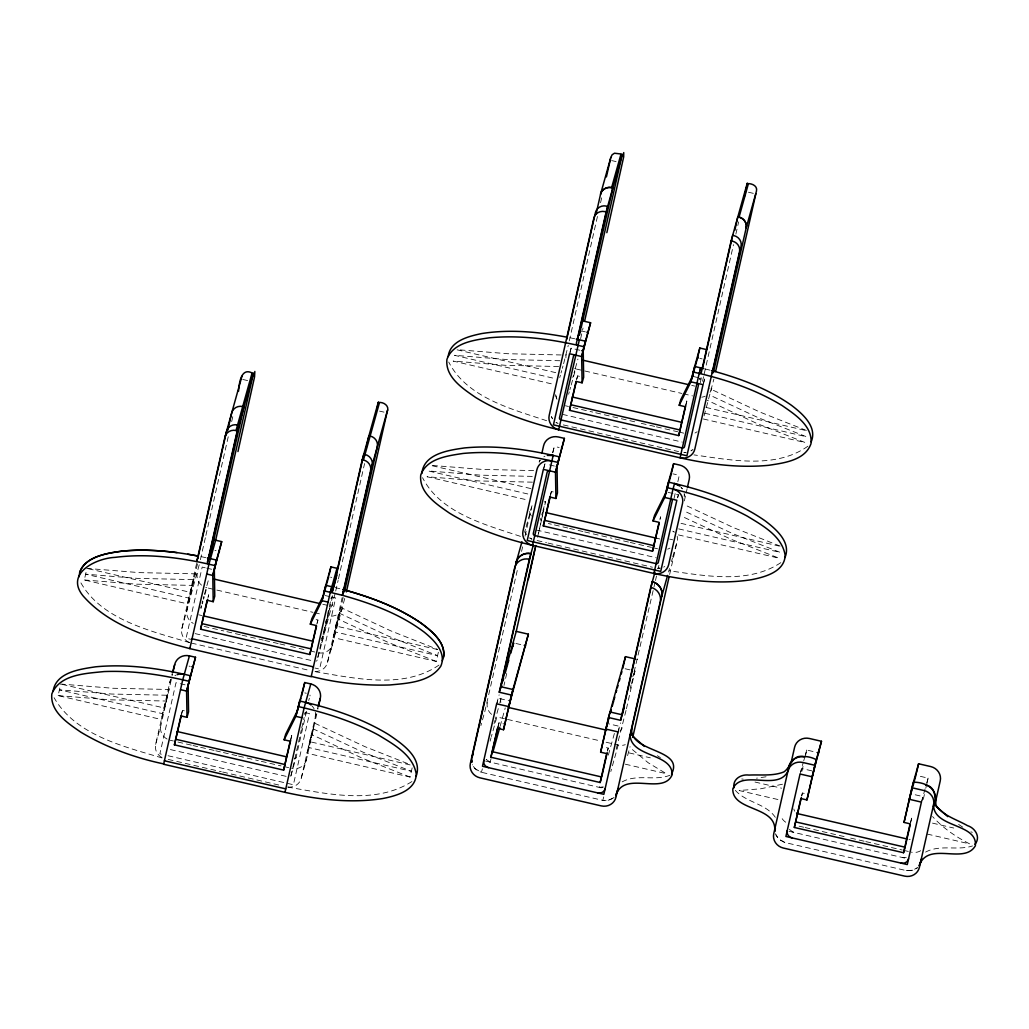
<?xml version="1.0" encoding="UTF-8"?>
<svg xmlns="http://www.w3.org/2000/svg" width="1029" height="1029" viewBox="0 0 1029 1029"><rect width="100%" height="100%" fill="white"/><g stroke="black" fill="none" stroke-linecap="round" stroke-linejoin="round"><path stroke-width="0.75" stroke-dasharray="5 3.75" d="M684.246 496.827L684.324 494.589M544.856 504.93L545.524 501.509L542.939 510.693M538.591 533.163L543.749 509.96M58.126 695.604L110.244 699.823L166.428 701.045L161.283 719.477L58.126 695.604L60.737 684.041L112.868 688.26L169.052 689.481L163.907 707.913L62.036 684.349M84.314 579.97L136.433 584.176L192.629 585.398L187.471 603.843L84.314 579.97L86.938 568.407L139.056 572.613L195.24 573.835L190.095 592.28L86.938 568.407M161.926 757.498A12.464 11.859 15.6 0 1 155.649 744.34L170.492 679.603M189.195 642.379A12.464 11.859 15.6 0 1 181.837 628.706L196.783 562.734M155.649 744.34L160.794 725.908L171.509 678.6M172.216 675.487L172.563 673.944M197.517 563.789L186.995 610.261A12.464 11.859 15.6 0 0 193.272 623.42M181.837 628.706L199.356 564.278M200.385 559.725L205.543 536.958M205.89 535.44L228.232 436.785M231.666 421.607L233.043 415.536M181.811 713.444L182.493 710.396L185.529 711.103M207.999 597.798L208.694 594.762L207.151 600.293M290.692 740.237L291.721 735.671L288.686 734.976M317.228 623.085L317.922 620.037L314.887 619.329M290.692 776.278A1.865 1.775 15.6 0 0 290.975 775.66L301.381 729.69M301.729 728.159L304.16 717.445M317.858 656.965L321.331 641.633M321.498 640.874L331.364 597.579M290.975 775.66L296.12 757.215L306.526 711.258M332.727 595.611L322.309 641.582A1.865 1.775 15.6 0 1 321.498 642.688M317.807 657.724L335.364 592.563M335.711 591.045L338.117 580.42M338.451 578.903L364.588 463.552M287.631 787.005A12.464 11.859 15.6 0 0 301.291 778.053L316.456 712.145M314.977 671.487A12.464 11.859 15.6 0 0 327.479 662.406L342.168 597.579M301.291 778.053L306.436 759.608L316.803 713.856M317.858 709.2L318.205 707.643M343.159 597.502L332.624 643.974A12.464 11.859 15.6 0 1 318.977 652.926M327.479 662.406L345.68 594.942M410.082 777.062L362.079 758.103L312.07 734.745L306.925 753.189L410.082 777.062L412.693 765.499M436.27 661.428L388.267 642.456L338.258 619.111L333.113 637.543L436.27 661.428L438.894 649.865M484.762 711.798L517.78 568.214M521.574 551.428L522.616 546.849M525.034 536.16L531.607 507.143A8.991 5.955 86.2 0 1 532.417 504.827L533.961 502.654M563.609 363.726L568.252 345.397M569.281 340.843L597.476 216.386M600.563 202.726L601.939 196.655M543.839 468.491L544.894 463.847L547.917 464.555M570.027 352.844L571.082 348.214L580.189 350.31M552.856 452.721L553.898 448.129A1.865 1.775 15.6 0 1 556.11 446.805L559.146 447.512M496.57 705.341L498.177 698.267L508.802 700.723M580.626 338.682L583.031 328.058M499.824 703.064L501.586 696.067M503.991 685.443L504.802 681.893M505.599 678.355L506.937 672.451M537.562 537.279L543.994 508.853M497.972 727.362L499.001 722.795L505.072 724.197M550.708 494.563L551.39 491.515L557.461 492.917M576.896 378.916L577.591 375.881L583.662 377.283M607.547 751.119L608.229 748.07L605.206 747.376M659.936 519.838L660.618 516.802L659.846 519.568M685.777 405.722L686.819 401.156L683.783 400.461M617.94 733.433L619.535 726.345L607.406 723.541M674.034 498.499L675.423 492.376M677.854 481.649L678.896 477.057A1.865 1.775 15.6 0 0 677.468 474.896L672.915 473.842M700.273 382.685L701.624 376.743M616.139 749.202L626.159 709.984M626.429 708.801L633.915 675.757M634.186 674.574L634.983 671.024L634.224 670.857M634.07 672.143L654.791 583.572M655.486 580.536L656.515 575.983M658.238 568.394L658.92 565.358M702.537 381.27L703.566 376.717M704.26 373.681L729.008 264.402M729.355 262.884L733.484 244.67M735.889 234.046L738.642 221.904M677.687 497.83L678.394 494.743L666.252 491.939M703.527 383.74L704.582 379.109L700.029 378.055M684.349 500.891L685.738 494.769M686.086 493.225L687.128 488.634M669.635 574.439L677.249 540.855A8.991 6.148 -59.7 0 0 677.506 538.411L677.185 536.25M704.093 415.87L713.882 379.109M800.884 771.609L801.591 768.483L813.72 771.287M801.925 771.287L803.212 765.627M805.128 757.125L806.736 750.038L817.36 752.495M801.732 796.06L802.414 793.012L808.485 794.414M910.614 822.853L911.643 818.287L908.607 817.592M921.675 802.234L922.949 796.575L913.855 794.465M923.283 799.379L924.891 792.291M925.856 788.047L926.499 785.217M926.82 783.789L928.107 778.13L919 776.02M171.779 674.985L172.1 673.841M200.668 607.895L201.311 605.592M201.954 603.277L202.597 600.975M203.24 598.672L203.883 596.37M204.527 594.067L209.028 577.925A1.865 1.775 15.6 0 1 208.385 577.655M201.015 608.499L201.658 606.197M202.301 603.894L202.945 601.592M203.588 599.277L204.231 596.974M204.874 594.672L206.803 587.752L312.996 612.332M180.95 715.927L182.493 710.396M316.765 624.191L317.922 620.037M290.564 739.825L291.721 735.671M325.897 622.146L326.54 619.844M327.183 617.541L327.827 615.239M328.47 612.924L330.399 606.017A1.865 1.775 15.6 0 0 332.611 604.705M321.73 638.893L322.373 636.591M323.016 634.288L323.672 631.973M324.315 629.671L328.174 615.844A12.464 11.859 15.6 0 0 342.927 607.084M305.497 712.068L304.854 714.37A1.865 1.775 15.6 0 0 304.828 713.534M308.713 700.543L309.356 698.241M330.914 650.122L332.341 645.003M317.421 708.698L317.742 707.54M559.75 377.553L560.393 375.251M561.037 372.948L561.68 370.646M562.323 368.331L562.966 366.028M569.925 352.355L571.082 348.214M524.661 532.044L525.433 529.279M526.141 526.745L531.607 507.143M543.351 469.378L544.894 463.847M572.78 377.489L573.423 375.186M574.066 372.884L574.709 370.569M575.352 368.266L577.925 359.044M568.625 394.236L569.269 391.933M569.912 389.618L570.555 387.316M571.198 385.013L575.7 368.884L583.289 370.633M552.612 452.734L553.898 448.129M576.433 380.023L577.591 375.881M480.903 725.625L481.546 723.323M482.511 719.863L484.44 712.956M540.225 520.365L540.83 518.217M541.73 514.989L542.63 511.76M550.232 495.669L551.39 491.515M496.634 703.797L499.142 694.807M494.036 723.811L495 720.351M495.322 719.194L495.965 716.891M496.93 713.431L498.859 706.524M482.382 768.817L481.418 772.277L478.176 771.055L474.343 767.917L472.054 763.531M490.1 741.15L491.065 737.69M491.386 736.545L492.029 734.243M492.994 730.783L496.866 716.956L504.442 718.705M497.843 726.95L499.001 722.795M490.1 762.116L486.19 759.428L490.1 762.116L491.065 758.656M500.081 726.384L505.226 707.939M685.661 405.31L686.819 401.156M703.039 384.64L704.582 379.109M677.622 497.509L678.394 494.743M607.457 750.836L608.229 748.07M603.444 786.979L599.328 787.391L600.293 783.931M608.345 755.119L614.454 733.227M632.784 676.748L633.748 673.3M617.992 731.889L620.513 722.898M630.16 688.311L631.124 684.864M631.446 683.706L634.983 671.024M603.74 796.896L602.775 800.356L481.418 772.277L475.192 768.856L472.44 764.688M610.827 771.544L611.47 769.242M612.435 765.782L614.364 758.875M614.686 757.717L618.223 745.035A12.464 11.859 15.6 0 0 625.298 744.687M668.554 571.97L669.519 568.51M671.448 561.602L672.426 558.142M672.747 556.985L677.249 540.855M627.574 755.646L630.082 746.655M800.047 774.014L803.302 762.335M803.739 760.804L805.025 756.186M805.45 754.656L806.736 750.038M801.642 795.777L802.414 793.012M910.485 822.441L911.643 818.287M921.405 802.106L926.383 784.278M926.82 782.735L928.107 778.13M438.997 665.081C403.407 689.443 355.571 678.381 315.852 671.834M411.922 781.551C375.508 804.794 328.058 794.015 288.094 787.146M807.894 446.213C775.274 469.288 730.937 460.002 693.97 454.895M780.805 562.67C748.353 584.266 705.495 575.841 669.197 570.786M692.967 449.403L690.973 450.882L692.015 450.187M614.12 797.475L608.641 800.356L602.775 800.356L607.432 800.588L613.168 798.26M697.16 431.756L694.999 433.029M622.185 781.86C636.887 773.602 654.868 781.345 670.059 775.223M925.598 852.089C940.03 844.14 957.382 850.944 972.508 845.941M543.839 456.825L544.946 456.233M663.666 567.108L664.773 566.529M906.279 857.44L902.742 857.607L906.858 857.208M782.49 784.214L760.675 788.806L739.118 790.529L781.59 800.369M602.865 787.224L599.328 787.391M766.052 776.792L756.572 778.168M686.266 452.503L683.873 452.606L685.057 452.619M561.242 354.966L507.953 353.732L457.403 349.693M559.93 360.742L506.641 359.52L454.522 355.314L556.123 378.826M558.618 366.53L505.329 365.295L453.21 361.089L553.795 384.37M533.601 470.6L481.765 469.378L432.785 465.507M532.289 476.388L480.453 475.154L428.321 470.948L528.366 494.1M532.43 482.164L479.141 480.942L427.022 476.736L527.594 500.004M741.729 778.966L743.26 779.146M906.189 870.573L912.054 870.573L917.534 867.691L913.263 870.225L906.189 870.573L784.818 842.494L778.606 839.072L775.454 833.747M570.002 337.769L574.684 338.773M201.105 556.65L205.787 557.654M611.663 160.575L616.088 161.592M748.456 192.23L754.36 193.593M582.298 331.171L585.334 331.878M699.874 358.388L702.151 358.902M693.97 376.653L698.511 377.694M691.707 385.386L694.742 386.081M584.806 370.98L681.893 393.451M683.41 393.811L692.517 395.908M457.12 349.821L556.406 372.807M705.92 407.407L806.492 430.675M704.878 413.246L806.479 436.759L758.476 417.8L709.74 395.085M703.296 418.97L805.167 442.547L757.164 423.588L707.155 400.23M565.41 405.76L568.432 406.455M572.986 407.51L592.717 412.076M595.74 412.783L638.224 422.61M641.26 423.318L654.907 426.469M656.425 426.829L677.661 431.743M679.179 432.09L683.732 433.145M562.477 414.365L682.33 442.11M563.287 424.9L678.587 451.59M242.767 379.457L248.658 380.82M379.56 411.111L383.984 412.127M549.435 464.902L554.747 466.124M432.219 465.764L531.504 488.736M681.018 523.337L779.017 546.026M678.69 528.893L780.278 552.406L732.275 533.434L683.539 510.718M678.394 534.9L778.979 558.181L730.976 539.222L682.24 516.494M669.66 539.093L672.696 539.801M656.734 538.257L659.769 538.952M548.316 523.504L551.351 524.211M554.387 524.906L568.034 528.07M569.551 528.417L583.211 531.581M584.716 531.929L612.023 538.244M615.059 538.952L628.719 542.116M630.237 542.463L651.473 547.377M652.991 547.724L657.544 548.779M536.289 530.012L656.142 557.744M537.099 540.547L546.515 542.72M548.071 543.08L652.399 567.223M214.92 550.399L216.064 550.669M330.592 577.179L331.737 577.436M636.848 659.293L637.607 659.46M205.221 567.789L202.186 567.082L186.082 638.212L190.738 639.279M206.739 568.137L212.81 569.539M325.074 595.521L329.614 596.576M331.132 596.936L335.686 597.978L319.582 669.107L314.925 668.027M515.902 643.472L521.973 644.874M625.13 668.747L630.443 669.982M322.81 604.255L330.399 606.017M314.514 612.679L320.585 614.094M437.608 649.556L335.737 625.979L340.882 607.547L390.891 630.893L437.415 649.325M198.738 614.815L201.774 615.509M204.089 626.391L223.82 630.957M226.856 631.665L240.503 634.816M242.021 635.176L263.257 640.089M264.775 640.437L278.435 643.601M279.952 643.948L286.011 645.35M290.564 646.405L307.259 650.264M311.8 651.318L314.835 652.026M195.098 633.607L314.951 661.338M191.355 643.074L309.69 670.458M507.477 719.412L600.023 740.829M606.081 742.231L618.223 745.035M629.092 752.906L650.328 757.82M755.016 782.04L781.564 788.188M932.506 823.123L953.742 828.036M625.336 764.2L666.303 773.679L648.257 762.798L630.031 747.633M927.232 834.069L969.704 843.896C956.044 837.014 942.821 827.946 932.557 816.537M189.104 666.123L190.249 666.393M304.777 692.903L306.295 693.25M799.07 826.158L803.623 827.213M805.141 827.56L847.626 837.387M850.661 838.095L864.309 841.259M865.826 841.606L902.24 850.031M903.758 850.378L908.298 851.433M185.091 684.838L175.998 682.729L159.881 753.845L162.994 754.566M304.944 712.57L309.497 713.624L293.381 784.741L164.537 754.926M485.585 761.074L603.843 788.433M788.999 831.291L905.7 858.289M410.121 764.907L309.536 741.626L314.681 723.181L364.69 746.539L409.748 764.431M170.312 740.275L173.348 740.983M177.901 742.038L191.548 745.189M193.066 745.549L197.619 746.591M200.655 747.298L214.315 750.463M215.833 750.81L220.373 751.865M223.409 752.559L237.069 755.723M238.587 756.071L258.305 760.637M261.34 761.344L281.058 765.91M284.094 766.605L288.647 767.66M170.428 749.588L287.245 776.625M168.203 759.415L221.299 771.711M222.74 772.046L281.985 785.757M705.405 369.025L710.061 370.183M334.952 587.52L341.165 589.064M189.812 642.688C150.89 630.957 100.379 619.805 79.838 580.935M162.067 757.949C123.39 746.359 75.567 735.208 54.087 697.713M546.631 420.72C511.336 408.925 467.025 397.708 448.734 362.054M520.43 536.366C485.148 524.558 440.824 513.355 422.546 477.688M784.818 842.494L778.606 839.072L775.853 834.905M970.9 831.831L972.328 832.332M806.312 430.444L759.788 412.012L709.778 388.666M780.123 546.09L733.587 527.658L684.851 504.93M558.091 423.498L555.969 422.353L557.023 422.983M962.784 827.2L957.575 823.753M657.364 755.685L660.374 757.627M673.455 531.556L674.394 532.186M680.761 486.936L682.368 488.878L681.61 487.862M552.444 418.829L551.287 416.616L554.039 420.784M775.313 817.309C765.627 803.032 745.035 802.581 734.577 789.423M525.086 532.25L526.243 534.463L524.7 531.093M555.634 394.673L556.946 399.303M555.776 395.843L556.432 398.172M684.182 493.431L684.336 495.734M206.803 587.752A12.464 11.859 15.6 0 1 205.723 587.456M201.53 585.179A12.464 11.859 15.6 0 1 197.285 573.385M317.164 660.026A1.865 1.775 15.6 0 1 316.353 661.132M331.068 598.068A1.865 1.775 15.6 0 1 331.042 598.737M711.824 388.216A12.464 11.859 15.6 0 1 710.01 392.268M705.302 396.152A12.464 11.859 15.6 0 1 701.714 397.181M575.7 368.884A12.464 11.859 15.6 0 1 574.619 368.575M565.937 357.796A12.464 11.859 15.6 0 1 566.182 354.503M169.528 683.05A12.464 11.859 15.6 0 1 171.354 678.999M174.943 675.706A12.464 11.859 15.6 0 1 176.049 675.114M311.864 705.817A12.464 11.859 15.6 0 1 314.102 708.84M315.286 712.312A12.464 11.859 15.6 0 1 315.17 716.763M296.12 757.215A1.865 1.775 15.6 0 1 294.603 758.566M309.973 695.089A1.865 1.775 15.6 0 1 309.999 695.938M306.436 759.608A12.464 11.859 15.6 0 1 291.683 768.367M167.071 739.054A12.464 11.859 15.6 0 1 160.794 725.908M669.93 548.084A12.464 11.859 15.6 0 1 667.641 549.139M531.401 516.031A12.464 11.859 15.6 0 1 529.588 511.477M794.748 811.199A6.225 5.93 15.6 0 1 793.848 808.935M910.215 839.278A6.225 5.93 15.6 0 1 909.019 839.33M920.685 850.739A12.464 11.859 15.6 0 1 911.334 852.141M785.693 822.21A12.464 11.859 15.6 0 1 780.998 816.46M500.866 702.421A6.225 5.93 15.6 0 1 500.789 699.604M622.146 727.696A6.225 5.93 15.6 0 1 619.972 731.027M491.579 714.37A12.464 11.859 15.6 0 1 487.347 702.575M544.264 501.65A21.635 14.329 86.2 0 1 545.293 502.255M672.696 531.157A21.249 14.535 -60.1 0 1 673.944 531.826M699.99 379.534L699.681 378.505L699.99 379.534M193.928 579.623L188.783 598.068L85.626 574.182L137.745 578.401L193.928 579.623M167.74 695.257L162.595 713.702L59.425 689.829L111.556 694.035L167.74 695.257M339.57 613.323L334.425 631.767L437.582 655.64L389.579 636.681L339.57 613.323M313.382 728.969L308.224 747.401L411.394 771.274L363.378 752.315L313.382 728.969M539.62 461.108L539.106 462.124L540.238 460.117L539.62 461.108M660.078 568.149L657.672 568.24L660.078 568.149M793.513 832.332L789.603 829.644L793.513 832.332M531.903 539.132L529.781 537.987L531.903 539.132"/><path stroke-width="1.5" d="M471.616 760.045L471.784 762.36L471.706 758.952M775.03 830.274L775.313 828.113L775.056 831.406M378.402 402.017L378.26 402.841M630.134 734.693C630.391 757.717 672.837 752.765 672.13 774.837C663.268 795.018 627.188 771.891 617.04 792.51M631.677 729.162C630.237 752.778 684.787 748.623 671.525 774.091M774.811 829.027C774.554 806.003 732.108 810.955 732.815 788.883C741.677 768.702 777.757 791.828 787.905 771.21A12.464 11.859 15.6 0 1 802.659 762.45L814.801 765.254L821.489 741.292L809.36 738.475A12.464 11.859 15.6 0 0 794.607 747.234L791.417 761.28M788.394 770.361C788.433 755.26 805.823 753.845 816.344 759.724L806.942 799.945L800.871 798.543L794.324 827.457L903.552 852.732L910.099 823.83L904.028 822.415L911.887 787.725L924.029 790.542A12.464 11.859 15.6 0 1 933.547 804.91C933.547 828.126 977.691 823.007 975.376 845.774C964.572 864.399 931.271 842.532 920.453 862.726M53.122 691.025C56.158 672.13 80.223 669.146 95.671 666.805C127.455 663.795 159.456 668.348 190.352 675.706L188.127 685.533L188.564 711.798L187.021 717.329L180.95 715.927L174.403 744.842L283.631 770.116L290.692 740.237M79.194 576.69C79.542 561.821 96.546 556.046 108.637 553.28C131.146 548.689 154.376 549.846 177.039 552.599M421.89 473.456C423.678 453.609 448.85 450.2 464.568 447.924C496.351 444.914 528.353 449.48 559.249 456.825L557.023 466.651L557.461 492.917L555.917 498.46L549.846 497.046L543.299 525.96L652.527 551.235L659.242 522.886M448.207 356.51C449.982 340.869 468.748 336.251 481.623 333.576C509.972 329.01 538.964 331.93 567.018 337.178M442.303 660.721C448.708 645.543 433.312 632.359 422.533 624.166C398.622 607.316 370.736 597.129 342.708 589.45M443.653 657.042C445.647 641.208 430.495 630.147 419.253 621.85C396.358 606.673 370.286 597.052 343.93 589.771L342.387 595.302L324.238 590.878L322.013 600.704L310.308 624.166L316.379 625.568L309.832 654.483L200.604 629.195L207.151 600.293L213.222 601.695L214.765 596.164L214.328 569.899L216.553 560.072L207.356 557.988M252.722 376.473L253.391 373.051L237.236 430.791L207.511 562.04A1.865 1.775 15.6 0 0 208.938 564.201L215.01 565.603L221.698 541.627L215.627 540.225A1.865 1.775 15.6 0 1 214.199 538.064L207.511 562.04M378.17 403.329L377.437 406.751M346.361 591.907L387.136 411.922C390.017 406.005 383.56 401.606 378.209 402.558L362.247 459.719L332.521 590.968A1.865 1.775 15.6 0 1 330.296 592.28L311.182 676.696L189.812 648.617C151.649 638.469 109.962 626.52 83.015 595.83C64.75 573.282 96.211 558.168 115.132 557.358C146.478 553.396 178.261 557.242 208.938 564.201L215.627 540.225M746.797 185.734L747.286 183.098L731.143 240.837L701.405 372.086A1.865 1.775 15.6 0 1 699.193 373.398L693.134 371.996L690.896 381.823L679.204 405.285L685.275 406.687L678.728 435.601L569.5 410.327L576.047 381.412L582.105 382.814L583.662 377.283L583.224 351.018L585.45 341.191L576.253 339.107M254.549 376.897L254.832 371.456M252.632 376.897L215.858 539.35M254.459 377.321L237.956 451.551M746.539 186.956L745.884 189.915M253.198 373.617C241.172 366.105 239.127 383.097 238.548 391.252M610.776 157.617L612.101 154.787L614.493 153.218L622.288 154.17L584.755 320.469M528.263 579.584L535.839 545.55M606.84 232.67L623.69 156.858L623.728 152.575M377.103 408.269L376.614 410.43M610.557 158.633L606.403 176.924M241.918 376.331L224.965 437.068L196.758 561.602L197.041 560.561M197.851 558.052L226.509 431.537A9.338 8.888 15.6 0 1 237.57 424.977L238.779 425.26L209.054 556.509A1.865 1.775 15.6 0 0 210.482 558.657M172.923 672.387L174.686 664.618A12.464 11.859 15.6 0 1 189.439 655.859L195.51 657.261L186.583 691.064L187.021 717.329M227.756 430.328L229.055 424.578M229.21 423.884L231.654 413.105A9.338 8.888 15.6 0 1 242.715 406.532L243.937 406.815L211.755 548.869M210.263 555.48L211.55 549.756M208.938 564.201L189.812 648.617L190.005 647.923M195.51 657.261L186.583 691.064L180.512 689.662M215.01 565.603L212.784 575.43L213.222 601.695M174.403 744.842L181.464 714.962M200.604 629.195L207.652 599.328M206.713 574.028L212.784 575.43L221.698 541.627M283.631 770.116L290.178 741.214L284.12 739.8L285.663 734.269L297.355 710.807L299.58 700.981C330.618 707.965 361.398 717.946 388.666 734.616C401.837 743.607 423.022 757.653 416.102 776.368M318.553 706.087L320.315 698.318A12.464 11.859 15.6 0 0 310.797 683.951L304.738 682.549L295.812 716.351L284.12 739.8M309.832 654.483L316.546 626.121M323.826 593.952L325.781 585.347L331.852 586.749A1.865 1.775 15.6 0 0 333.923 585.81M302.179 693.52L303.066 689.919M303.336 688.684L304.738 682.549M329.113 574.889L330.926 566.902L336.997 568.304A1.865 1.775 15.6 0 0 338.052 568.252M331.132 589.874L331.852 586.749M366.35 447.178L368.935 435.743L370.157 436.026A9.338 8.888 15.6 0 1 377.296 446.805L344.458 591.752M387.56 410.044L370.594 470.78L342.387 595.302C371.276 603.393 400.204 613.966 424.321 632.23C433.994 640.051 446.83 652.656 440.759 666.252C429.723 682.343 407.458 683.269 389.811 684.967C363.546 685.854 336.097 682.857 311.272 676.349M343.133 593.321L372.138 465.249A9.338 8.888 15.6 0 0 364.999 454.471L363.79 454.188L334.065 585.437L335.03 581.977M566.722 339.274L595.405 212.669A9.338 8.888 15.6 0 1 606.467 206.096L607.676 206.379L577.951 337.628A1.865 1.775 15.6 0 0 579.378 339.789L558.708 429.736L680.079 457.815C709.058 464.323 739.002 468.144 768.689 465.314C783.918 462.973 805.038 460.465 811.006 443.705C812.833 425.955 794.928 414.443 782.22 405.632C756.727 390.042 728.133 380.306 699.193 373.398L680.079 457.815A12.464 11.859 15.6 0 0 694.832 449.068L739.491 251.899A9.338 8.888 15.6 0 0 732.352 241.12L731.143 240.837M541.846 453.403L543.582 445.737A12.464 11.859 15.6 0 1 558.335 436.978L564.406 438.38L555.48 472.182L555.917 498.46M596.01 214.251L600.55 194.224C601.643 188.899 607.907 186.12 612.834 187.934L581.102 328.019M622.095 154.749L606.132 211.91L576.407 343.159A1.865 1.775 15.6 0 0 577.835 345.32L583.906 346.722L590.595 322.746L584.523 321.344A1.865 1.775 15.6 0 1 583.096 319.183M579.481 335.171L580.768 329.447M499.258 692.234L516.236 631.382L528.379 634.186L511.387 695.038L499.258 692.234L529.369 559.249L533.318 545.113M547.312 455.423L553.178 455.423L532.52 545.37L653.878 573.462C685.816 580.497 719.078 584.806 751.633 579.661C764.869 577.037 784.445 571.867 785.178 555.428C782.169 536.096 762.54 525.485 747.363 516.185C722.204 502.615 694.755 493.843 666.933 487.643L664.708 497.47L653.003 520.918L659.074 522.333L652.527 551.235M472.864 754.437L471.899 757.897L516.159 562.464C517.497 556.046 524.7 552.097 530.913 553.718L500.801 686.703L512.931 689.507L503.528 729.728L497.457 728.326L490.91 757.241L600.139 782.516L601.296 778.361M512.815 646.482L513.625 642.945L510.731 653.312M516.236 631.382L535.157 547.904M564.406 438.38L555.48 472.182L543.351 469.378L527.234 540.495L660.734 571.391L676.85 500.274L664.708 497.47L671.397 473.494M583.906 346.722L581.681 356.548L582.105 382.814M490.91 757.241L497.972 727.362M543.299 525.96L550.361 496.081M569.5 410.327L576.214 381.965M697.173 359.391L690.896 381.823L703.039 384.64L686.935 455.757L553.435 424.861L569.539 353.744L581.681 356.548L590.595 322.746M503.528 729.728L511.387 695.038M609.335 716.621L605.862 729.072L617.992 731.889L603.856 794.324L482.485 766.245L496.634 703.797L508.763 706.601L528.379 634.186M600.139 782.516L606.686 753.601L600.627 752.199L608.473 717.509L625.465 656.656L635.33 658.933M622.854 668.22L623.021 667.499M623.342 666.046L625.465 656.656M607.2 752.636L601.682 776.985L492.454 751.71M678.728 435.601L685.777 405.722M679.204 405.285L680.748 399.754L692.453 376.292L694.678 366.465L703.849 368.639M671.68 472.26L673.635 463.667L679.693 465.069A12.464 11.859 15.6 0 1 689.211 479.437L687.475 487.103M698.151 355.404L697.598 357.86L698.357 358.028M698.434 354.169L699.823 348.021L705.894 349.436A1.865 1.775 15.6 0 0 707.296 349.217M608.473 717.509L620.616 720.326L650.74 587.34L654.984 572.124M673.005 489.045L653.878 573.462A12.464 11.859 15.6 0 0 668.644 564.702L682.523 503.413A12.464 11.859 15.6 0 0 673.005 489.045L674.548 483.514C706.383 491.219 738.192 501.998 765.242 520.918C776.007 529.125 791.417 542.296 784.998 557.486M629.902 736.97L661.801 596.177C663.358 589.797 658.586 583.096 652.283 581.797L622.159 714.782L610.03 711.978L600.627 752.199M700.144 370.504L700.736 367.867A1.865 1.775 15.6 0 0 702.961 366.556L732.687 235.307L733.896 235.59A9.338 8.888 15.6 0 1 741.034 246.368L712.364 372.974M734.796 230.29L737.832 216.862C743.054 217.402 747.491 222.637 746.179 227.923L713.393 372.717M744.134 197.619L745.51 191.548M618.236 788.484L615.715 795.661L618.172 789.294M668.953 577.501L632.976 736.288A12.464 11.859 15.6 0 1 632.694 737.304M715.605 371.52L755.865 193.761M787.905 771.21L773.757 833.644A12.464 11.859 15.6 0 0 783.275 848.025L904.645 876.116A12.464 11.859 15.6 0 0 919.399 867.357L933.547 804.91M794.324 827.457L801.385 797.578M806.942 799.945L814.801 765.254M912.106 789.153L909.276 799.289L921.405 802.106L907.269 864.553L785.899 836.461L800.047 774.014L812.177 776.818L821.489 741.292M916.299 773.872L912.967 786.079M916.62 772.432L918.588 763.762L930.718 766.566A12.464 11.859 15.6 0 1 940.236 780.934L934.937 804.356M905.443 845.684L910.266 824.383M920.942 861.826L919.129 865.878L921.65 858.7M933.457 806.607C940.738 791.378 927.991 782.091 913.43 782.194L904.028 822.415M197.144 560.213L198.108 556.753M224.965 437.068A9.338 8.888 15.6 0 1 236.027 430.508L251.989 373.347M172.435 672.683L174.686 664.618M208.938 559.429L209.26 558.284M209.903 555.969L210.546 553.666M210.868 552.522L211.189 551.364A1.865 1.775 15.6 0 1 211.459 550.759M189.439 655.859L182.738 679.835L163.624 764.251L284.982 792.343C316.919 799.379 350.182 803.675 382.737 798.543C395.972 795.919 415.549 790.748 416.282 774.31C413.272 754.977 393.644 744.366 378.466 735.066C353.307 721.496 325.859 712.724 298.037 706.511M163.714 763.904C135.249 757.987 106.026 747.388 80.609 732.031C67.888 723.207 49.984 711.708 51.823 693.958C59.798 674.149 85.973 673.493 104.109 671.564C132.638 670.419 161.129 674.6 188.809 681.237M310.308 624.166L311.851 618.635L323.556 595.174L322.682 598.286M324.238 590.878L330.926 566.902M322.591 598.634L322.013 600.704L328.071 602.106M323.878 594.016L324.521 591.714M324.842 590.569L325.807 587.109M326.129 585.951L326.772 583.649M327.093 582.491L327.736 580.189M328.058 579.044L328.701 576.729M370.594 470.78A9.338 8.888 15.6 0 0 363.456 460.002L379.418 402.828M330.296 592.28L336.997 568.304M297.998 708.505L295.812 716.351L301.883 717.753M298.32 707.36L298.963 705.045M299.285 703.9L299.928 701.598M300.249 700.44L300.892 698.138M301.536 695.836L301.857 694.678M332.521 590.968L333.872 586.131M335.351 580.832L335.994 578.517M336.637 576.214L336.959 575.07M310.797 683.951L304.108 707.926L284.982 792.343L285.174 791.648M318.064 706.383L320.315 698.318M610.814 157.463L600.55 194.224C601.592 189.413 606.943 186.481 611.612 187.651L620.886 154.466M521.96 541.73L516.159 562.464C517.548 556.059 524.687 552.149 530.913 553.718M501.072 687.886L501.715 685.584M503.001 680.979L503.644 678.677M505.252 672.902L505.895 670.599M506.217 669.455L506.86 667.139M507.181 665.995L507.824 663.692M508.159 662.535L508.802 660.232M492.994 751.736L499.76 727.542M693.134 371.996L699.823 348.021M653.003 520.918L654.56 515.388L666.252 491.939L668.477 482.099L675.629 483.81L679.835 486.087M748.315 183.959L739.054 217.145C743.774 218.148 747.311 223.126 746.179 227.923L756.456 191.162C757.859 185.709 751.504 183.162 747.105 183.677M666.933 487.643L673.635 463.667M699.193 373.398L700.736 367.867M610.3 713.174L611.265 709.714M612.229 706.254L612.872 703.952M613.194 702.794L613.837 700.492M614.159 699.334L614.802 697.032M616.088 692.427L616.731 690.125M617.374 687.809L618.03 685.507M619.317 680.902L619.96 678.587M621.246 673.982L621.889 671.68M620.616 720.326L623.124 711.335M623.445 710.177L624.088 707.875M667.589 575.43L661.801 596.177C663.306 589.784 658.586 583.147 652.283 581.797M631.266 735.002L631.587 733.844L631.767 734.757M911.887 787.725L918.588 763.762M903.552 852.732L905.096 847.201L795.867 821.927M79.555 572.78C85.523 556.02 106.643 553.499 121.859 551.158C147.34 548.701 173.052 551.287 198.121 556.059M811.199 441.84C817.605 426.662 802.196 413.478 791.43 405.285C767.505 388.435 739.632 378.248 711.605 370.569M974.939 844.307C980.971 837.374 975.351 828.036 967.466 825.631C956.803 819.534 943.567 815.984 936.133 805.566C934.615 798.002 936.171 786.799 925.573 785.011M548.534 455.204L553.178 455.423M804.202 756.92C792.317 753.267 791.057 767.351 783.841 771.943C772.792 776.342 760.585 774.49 749.009 775.081C741.163 773.988 732.365 779.094 734.024 787.802M187.767 554.181L198.301 556.072M577.835 345.32C548.856 338.811 518.912 334.991 489.212 337.821C473.996 340.162 452.876 342.67 446.908 359.443C445.068 377.18 462.986 388.692 475.694 397.503C501.174 413.092 529.781 422.829 558.708 429.736A12.464 11.859 15.6 0 1 549.19 415.356L593.849 218.199A9.338 8.888 15.6 0 1 604.923 211.627L606.132 211.91M551.634 460.953C522.655 454.458 492.711 450.638 463.024 453.455C447.808 455.796 426.675 458.304 420.72 475.076C418.88 492.827 436.785 504.326 449.506 513.149C474.986 528.726 503.593 538.463 532.52 545.37A12.464 11.859 15.6 0 1 523.002 531.003L536.881 469.713A12.464 11.859 15.6 0 1 551.634 460.953L557.705 462.355M586.852 332.226L588.369 332.573M581.707 350.67L583.224 351.018M692.453 376.292L693.212 376.473M582.478 360.099L688.671 384.679M572.188 396.988L681.417 422.263M571.044 404.783L680.272 430.071M561.41 448.039L562.168 448.22M556.265 466.484L557.023 466.651M236.027 430.508L237.236 430.791M362.247 459.719L363.456 460.002M545.987 512.622L656.734 538.257M544.843 520.43L654.071 545.704M218.714 551.274L219.473 551.454M524.237 645.402L525.755 645.749M213.582 578.98L319.775 603.56M817.36 752.495L818.878 752.855M203.292 615.856L312.52 641.144M202.147 623.664L311.375 648.952M509.561 700.903L510.32 701.071M508.275 707.425L606.583 730.178M192.037 638.777L313.408 666.869M191.767 666.741L193.285 667.088M906.369 838.815L798.658 813.888A6.225 5.93 15.6 0 1 796.523 812.974M177.091 731.503L286.319 756.778M175.946 739.311L285.174 764.586M164.408 760.778L285.766 788.87M674.548 483.514L678.831 485.354M947.799 816.64L936.056 806.286M644.386 746.424L632.642 736.069M935.001 804.061L935.181 804.974M696.967 383.238A1.865 1.775 15.6 0 1 698.395 385.386L684.517 446.676A1.865 1.775 15.6 0 1 682.304 447.988L560.934 419.896A1.865 1.775 15.6 0 1 559.506 417.748L573.397 356.458A1.865 1.775 15.6 0 1 575.61 355.146M580.356 331.878A1.865 1.775 15.6 0 1 580.896 331.377M305.652 702.383A12.464 11.859 15.6 0 1 310.938 704.968M177.22 674.651A12.464 11.859 15.6 0 1 184.294 674.304M549.409 470.78A1.865 1.775 15.6 0 0 547.196 472.092L533.318 533.382A1.865 1.775 15.6 0 0 534.746 535.543L656.103 563.635A1.865 1.775 15.6 0 0 658.316 562.31L672.207 501.033A1.865 1.775 15.6 0 0 670.779 498.872M791.97 837.863A6.225 5.93 15.6 0 1 787.211 830.673M908.568 858.765A6.225 5.93 15.6 0 1 901.198 863.138M488.556 767.647A6.225 5.93 15.6 0 1 483.797 760.457M529.369 559.249A12.464 11.859 15.6 0 0 514.616 568.008L470.356 763.428A12.464 11.859 15.6 0 0 479.874 777.808L601.232 805.887A12.464 11.859 15.6 0 0 615.985 797.141L660.258 601.708A12.464 11.859 15.6 0 0 650.74 587.34M605.168 788.548A6.225 5.93 15.6 0 1 597.785 792.922"/></g></svg>
